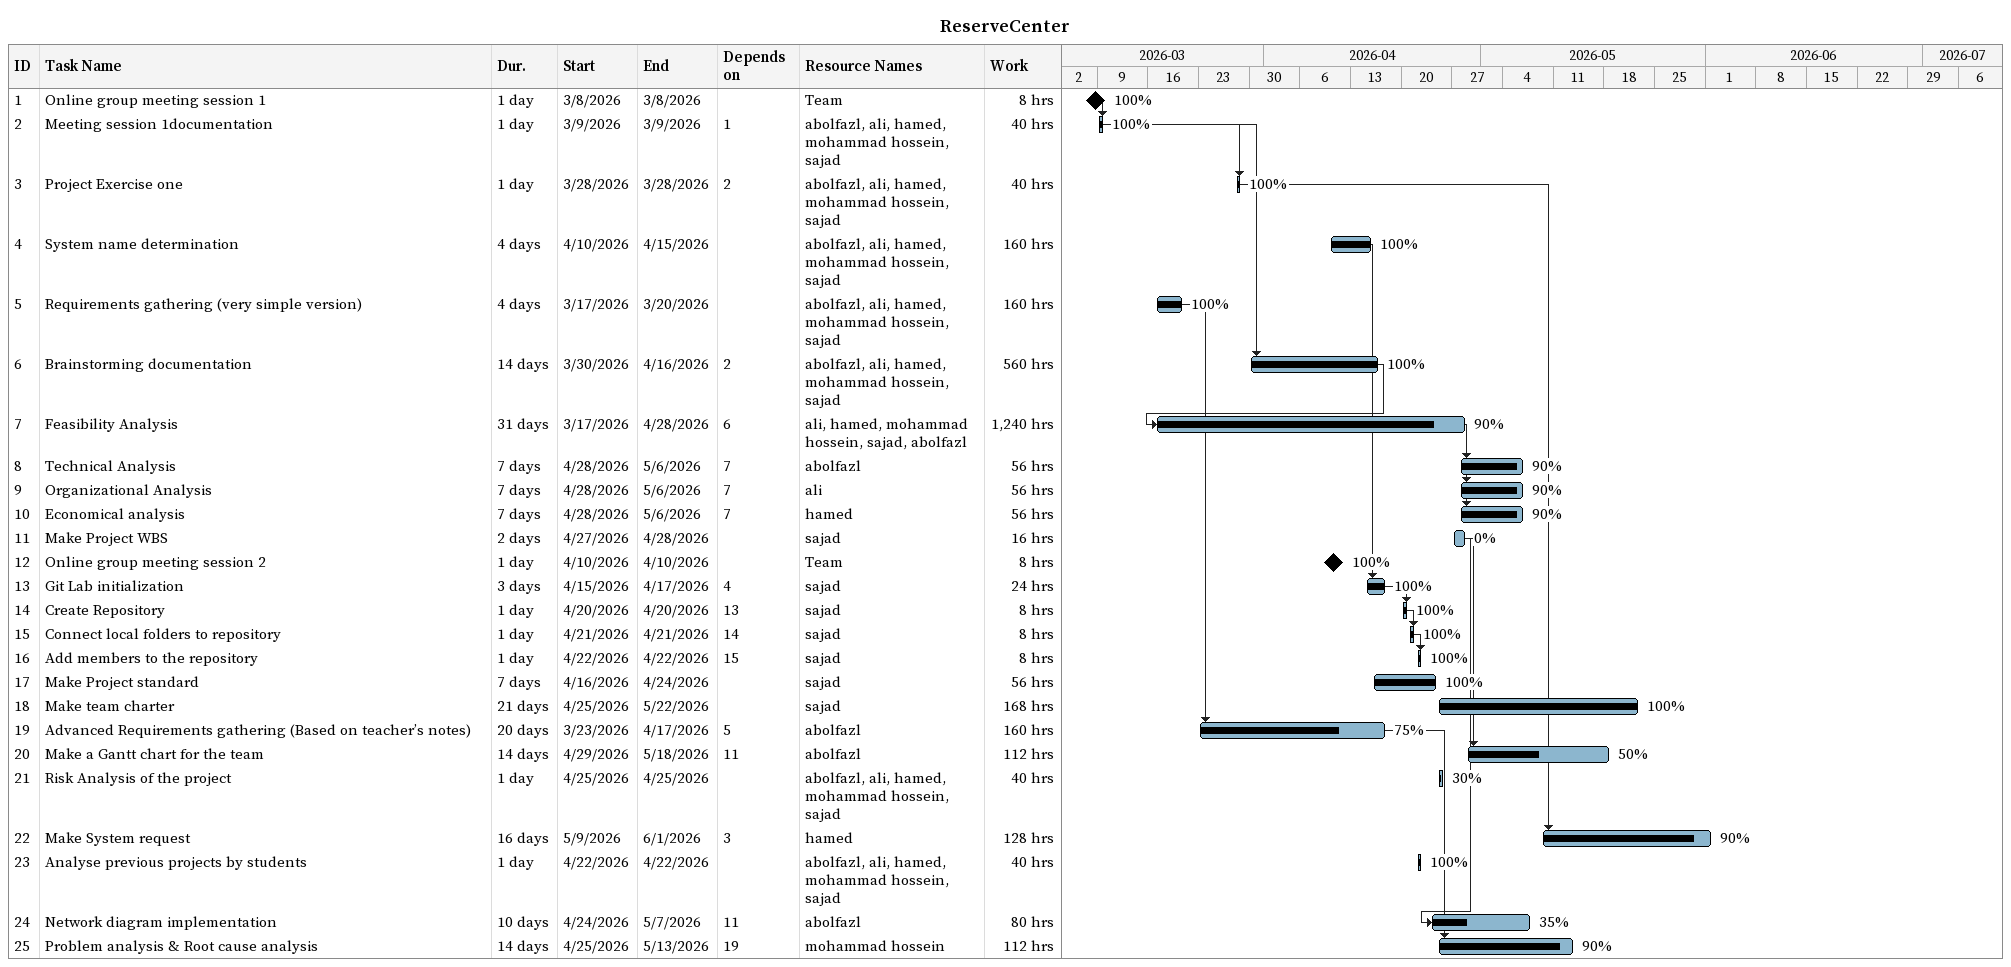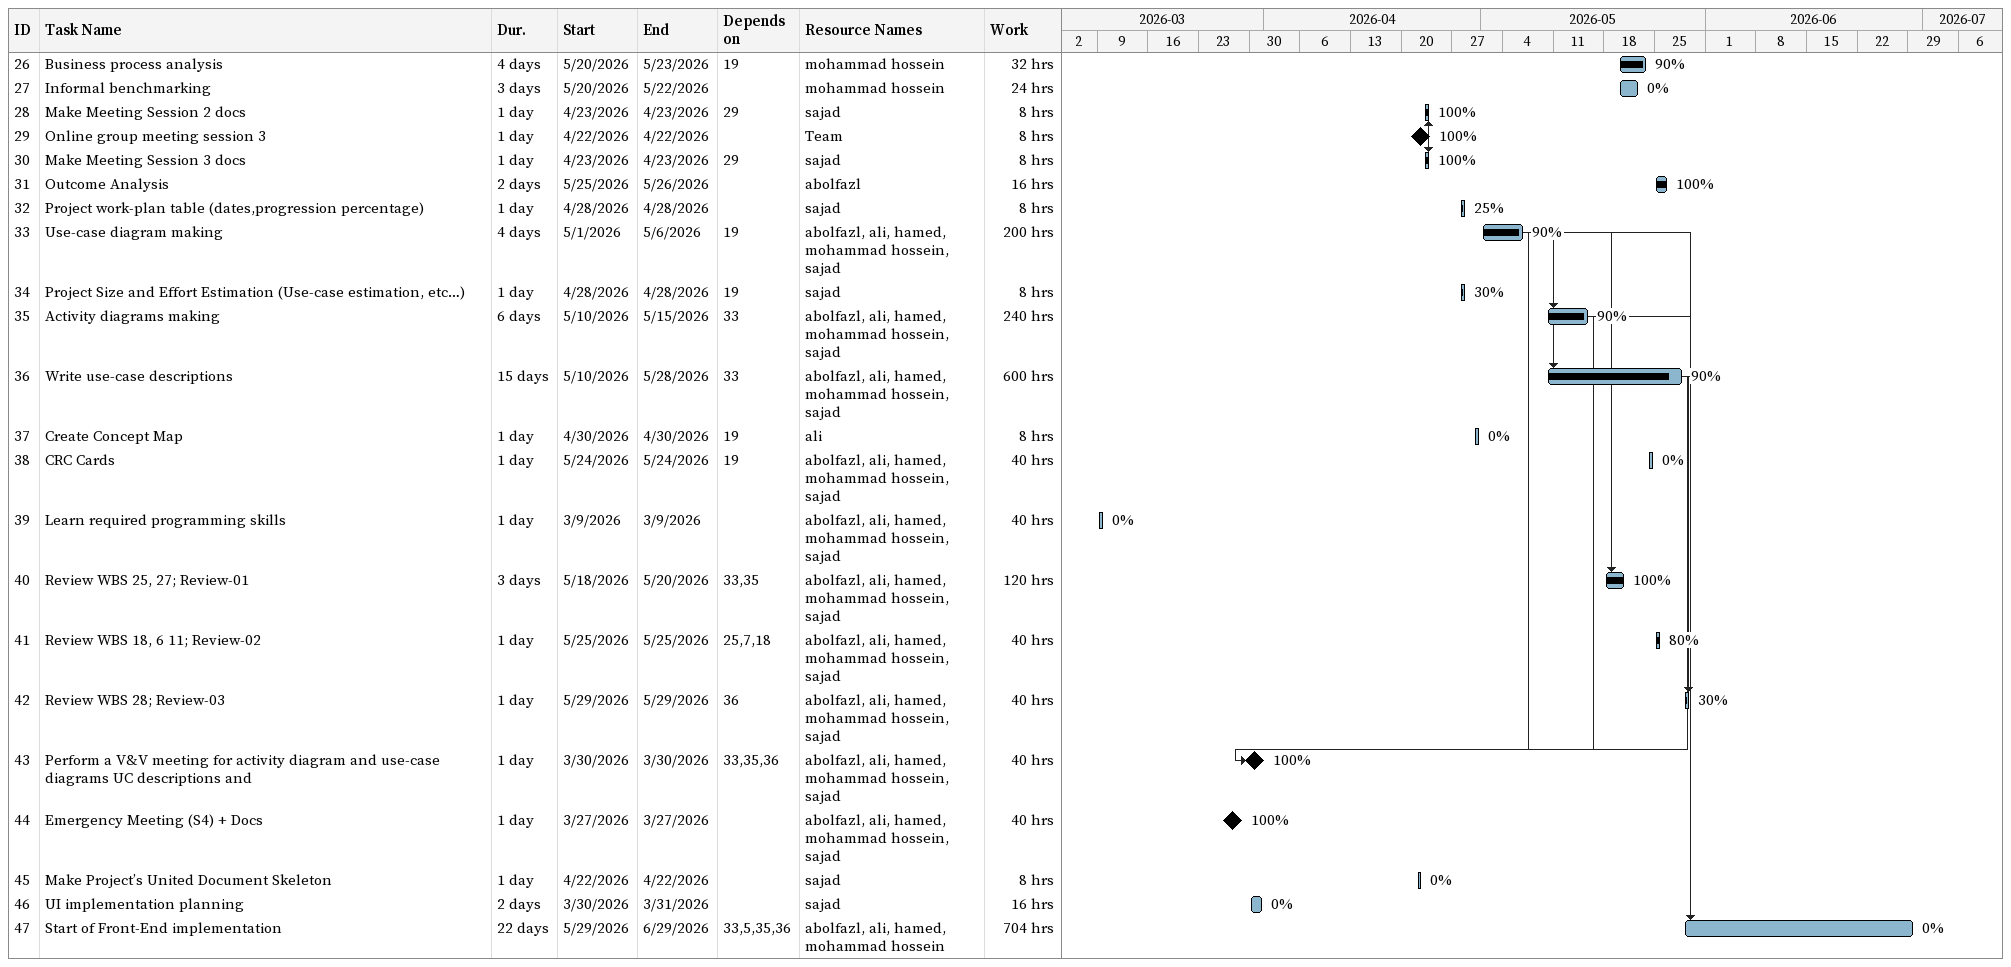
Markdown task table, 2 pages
ReserveCenter

| ID | Task | Duration | Start | Finish | Predecessors | Resources | % complete | Work (h) |
|---|---|---|---|---|---|---|---|---|
| 1 | Online group meeting session 1 | 1d | 2026-03-08 | 2026-03-08 |  | Team | 100 | 8 |
| 2 | Meeting session 1documentation | 1d | 2026-03-09 | 2026-03-09 | 1 | abolfazl, ali, hamed, mohammad hossein, sajad | 100 | 40 |
| 3 | Project Exercise one | 1d | 2026-03-28 | 2026-03-28 | 2 | abolfazl, ali, hamed, mohammad hossein, sajad | 100 | 40 |
| 4 | System name determination | 4d | 2026-04-10 | 2026-04-15 |  | abolfazl, ali, hamed, mohammad hossein, sajad | 100 | 160 |
| 5 | Requirements gathering (very simple version) | 4d | 2026-03-17 | 2026-03-20 |  | abolfazl, ali, hamed, mohammad hossein, sajad | 100 | 160 |
| 6 | Brainstorming documentation | 14d | 2026-03-30 | 2026-04-16 | 2 | abolfazl, ali, hamed, mohammad hossein, sajad | 100 | 560 |
| 7 | Feasibility Analysis | 31d | 2026-03-17 | 2026-04-28 | 6 | ali, hamed, mohammad hossein, sajad, abolfazl | 90 | 1240 |
| 8 | Technical Analysis | 7d | 2026-04-28 | 2026-05-06 | 7 | abolfazl | 90 | 56 |
| 9 | Organizational Analysis | 7d | 2026-04-28 | 2026-05-06 | 7 | ali | 90 | 56 |
| 10 | Economical analysis | 7d | 2026-04-28 | 2026-05-06 | 7 | hamed | 90 | 56 |
| 11 | Make Project WBS | 2d | 2026-04-27 | 2026-04-28 |  | sajad | 0 | 16 |
| 12 | Online group meeting session 2 | 1d | 2026-04-10 | 2026-04-10 |  | Team | 100 | 8 |
| 13 | Git Lab initialization | 3d | 2026-04-15 | 2026-04-17 | 4 | sajad | 100 | 24 |
| 14 | Create Repository | 1d | 2026-04-20 | 2026-04-20 | 13 | sajad | 100 | 8 |
| 15 | Connect local folders to repository | 1d | 2026-04-21 | 2026-04-21 | 14 | sajad | 100 | 8 |
| 16 | Add members to the repository | 1d | 2026-04-22 | 2026-04-22 | 15 | sajad | 100 | 8 |
| 17 | Make Project standard | 7d | 2026-04-16 | 2026-04-24 |  | sajad | 100 | 56 |
| 18 | Make team charter | 21d | 2026-04-25 | 2026-05-22 |  | sajad | 100 | 168 |
| 19 | Advanced Requirements gathering (Based on teacher’s notes) | 20d | 2026-03-23 | 2026-04-17 | 5 | abolfazl | 75 | 160 |
| 20 | Make a Gantt chart for the team | 14d | 2026-04-29 | 2026-05-18 | 11 | abolfazl | 50 | 112 |
| 21 | Risk Analysis of the project | 1d | 2026-04-25 | 2026-04-25 |  | abolfazl, ali, hamed, mohammad hossein, sajad | 30 | 40 |
| 22 | Make System request | 16d | 2026-05-09 | 2026-06-01 | 3 | hamed | 90 | 128 |
| 23 | Analyse previous projects by students | 1d | 2026-04-22 | 2026-04-22 |  | abolfazl, ali, hamed, mohammad hossein, sajad | 100 | 40 |
| 24 | Network diagram implementation | 10d | 2026-04-24 | 2026-05-07 | 11 | abolfazl | 35 | 80 |
| 25 | Problem analysis & Root cause analysis | 14d | 2026-04-25 | 2026-05-13 | 19 | mohammad hossein | 90 | 112 |
| 26 | Business process analysis | 4d | 2026-05-20 | 2026-05-23 | 19 | mohammad hossein | 90 | 32 |
| 27 | Informal benchmarking | 3d | 2026-05-20 | 2026-05-22 |  | mohammad hossein | 0 | 24 |
| 28 | Make Meeting Session 2 docs | 1d | 2026-04-23 | 2026-04-23 | 29 | sajad | 100 | 8 |
| 29 | Online group meeting session 3 | 1d | 2026-04-22 | 2026-04-22 |  | Team | 100 | 8 |
| 30 | Make Meeting Session 3 docs | 1d | 2026-04-23 | 2026-04-23 | 29 | sajad | 100 | 8 |
| 31 | Outcome Analysis | 2d | 2026-05-25 | 2026-05-26 |  | abolfazl | 100 | 16 |
| 32 | Project work-plan table (dates,progression percentage) | 1d | 2026-04-28 | 2026-04-28 |  | sajad | 25 | 8 |
| 33 | Use-case diagram making | 4d | 2026-05-01 | 2026-05-06 | 19 | abolfazl, ali, hamed, mohammad hossein, sajad | 90 | 200 |
| 34 | Project Size and Effort Estimation (Use-case estimation, etc…) | 1d | 2026-04-28 | 2026-04-28 | 19 | sajad | 30 | 8 |
| 35 | Activity diagrams making | 6d | 2026-05-10 | 2026-05-15 | 33 | abolfazl, ali, hamed, mohammad hossein, sajad | 90 | 240 |
| 36 | Write use-case descriptions | 15d | 2026-05-10 | 2026-05-28 | 33 | abolfazl, ali, hamed, mohammad hossein, sajad | 90 | 600 |
| 37 | Create Concept Map | 1d | 2026-04-30 | 2026-04-30 | 19 | ali | 0 | 8 |
| 38 | CRC Cards | 1d | 2026-05-24 | 2026-05-24 | 19 | abolfazl, ali, hamed, mohammad hossein, sajad | 0 | 40 |
| 39 | Learn required programming skills | 1d | 2026-03-09 | 2026-03-09 |  | abolfazl, ali, hamed, mohammad hossein, sajad | 0 | 40 |
| 40 | Review WBS 25, 27; Review-01 | 3d | 2026-05-18 | 2026-05-20 | 33, 35 | abolfazl, ali, hamed, mohammad hossein, sajad | 100 | 120 |
| 41 | Review WBS 18, 6 11; Review-02 | 1d | 2026-05-25 | 2026-05-25 | 25, 7, 18 | abolfazl, ali, hamed, mohammad hossein, sajad | 80 | 40 |
| 42 | Review WBS 28; Review-03 | 1d | 2026-05-29 | 2026-05-29 | 36 | abolfazl, ali, hamed, mohammad hossein, sajad | 30 | 40 |
| 43 | Perform a V&V meeting for activity diagram and use-case diagrams UC descriptions and | 1d | 2026-03-30 | 2026-03-30 | 33, 35, 36 | abolfazl, ali, hamed, mohammad hossein, sajad | 100 | 40 |
| 44 | Emergency Meeting (S4) + Docs | 1d | 2026-03-27 | 2026-03-27 |  | abolfazl, ali, hamed, mohammad hossein, sajad | 100 | 40 |
| 45 | Make Project’s United Document Skeleton | 1d | 2026-04-22 | 2026-04-22 |  | sajad | 0 | 8 |
| 46 | UI implementation planning | 2d | 2026-03-30 | 2026-03-31 |  | sajad | 0 | 16 |
| 47 | Start of Front-End implementation | 22d | 2026-05-29 | 2026-06-29 | 33, 5, 35, 36 | abolfazl, ali, hamed, mohammad hossein | 0 | 704 |
